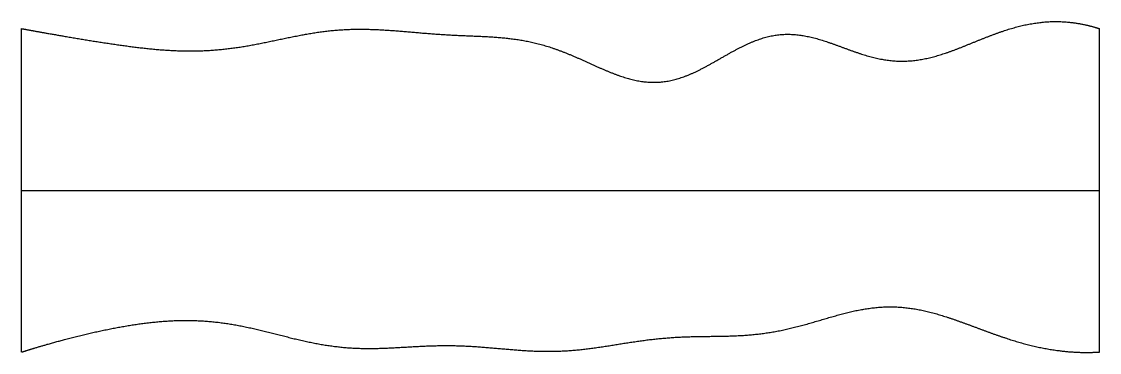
# Model space of a CAD drawing. Header units: millimetres. Extents: x 0 to 10, y 0 to 3.1.
import ezdxf

# ---------------------------------------------------------------- set-up
doc = ezdxf.new("R2010")
doc.units = ezdxf.units.MM
doc.layers.get('0').update_dxf_attribs({"linetype": 'CONTINUOUS'})

msp = doc.modelspace()

# ---------------------------------------------------------------- linework, layer by layer
for points in [[(0, 3), (0.04, 2.993), (0.12, 2.978), (0.239, 2.957), (0.4, 2.929), (0.6, 2.895), (0.802, 2.863), (1.003, 2.834), (1.205, 2.81), (1.407, 2.794), (1.609, 2.79), (1.811, 2.8), (2.012, 2.824), (2.213, 2.861), (2.413, 2.904), (2.614, 2.946), (2.814, 2.979), (3.015, 2.996), (3.217, 2.997), (3.418, 2.986), (3.62, 2.968), (3.822, 2.95), (4.024, 2.938), (4.225, 2.931), (4.426, 2.922), (4.627, 2.9), (4.827, 2.857), (5.028, 2.788), (5.228, 2.699), (5.428, 2.605), (5.627, 2.528), (5.825, 2.49), (6.021, 2.505), (6.216, 2.573), (6.41, 2.679), (6.604, 2.796), (6.799, 2.895), (6.995, 2.953), (7.192, 2.955), (7.392, 2.91), (7.592, 2.836), (7.793, 2.759), (7.994, 2.704), (8.194, 2.688), (8.394, 2.715), (8.593, 2.775), (8.792, 2.856), (8.992, 2.939), (9.192, 3.01), (9.393, 3.057), (9.594, 3.074), (9.756, 3.061), (9.878, 3.036), (9.959, 3.013), (10, 3)], [(0, 0), (0, 0.12), (0, 0.36), (0, 0.72), (0, 1.2), (0, 1.8), (0, 2.28), (0, 2.64), (0, 2.88), (0, 3)], [(10, 0), (10, 0.12), (10, 0.36), (10, 0.72), (10, 1.2), (10, 1.8), (10, 2.28), (10, 2.64), (10, 2.88), (10, 3)], [(0, 1.5), (0.4, 1.5), (1.2, 1.5), (2.4, 1.5), (4, 1.5), (6, 1.5), (7.6, 1.5), (8.8, 1.5), (9.6, 1.5), (10, 1.5)], [(0, 0), (0.039, 0.012), (0.118, 0.037), (0.236, 0.072), (0.394, 0.116), (0.593, 0.166), (0.792, 0.211), (0.993, 0.248), (1.194, 0.277), (1.396, 0.294), (1.597, 0.297), (1.798, 0.283), (1.999, 0.253), (2.198, 0.209), (2.398, 0.157), (2.597, 0.106), (2.796, 0.065), (2.995, 0.039), (3.195, 0.03), (3.396, 0.036), (3.597, 0.049), (3.799, 0.06), (4.001, 0.063), (4.202, 0.054), (4.403, 0.036), (4.604, 0.017), (4.805, 0.005), (5.005, 0.006), (5.206, 0.022), (5.406, 0.051), (5.606, 0.085), (5.807, 0.115), (6.008, 0.136), (6.209, 0.145), (6.41, 0.146), (6.611, 0.148), (6.812, 0.161), (7.012, 0.19), (7.212, 0.237), (7.412, 0.296), (7.61, 0.356), (7.809, 0.403), (8.007, 0.426), (8.206, 0.419), (8.404, 0.382), (8.603, 0.322), (8.802, 0.249), (9.001, 0.173), (9.2, 0.104), (9.4, 0.049), (9.6, 0.012), (9.76, -0.003), (9.88, -0.005), (9.96, -0.002), (10, 0)]]:
    msp.add_open_spline(points, degree=5)

doc.saveas('drawing.dxf')
